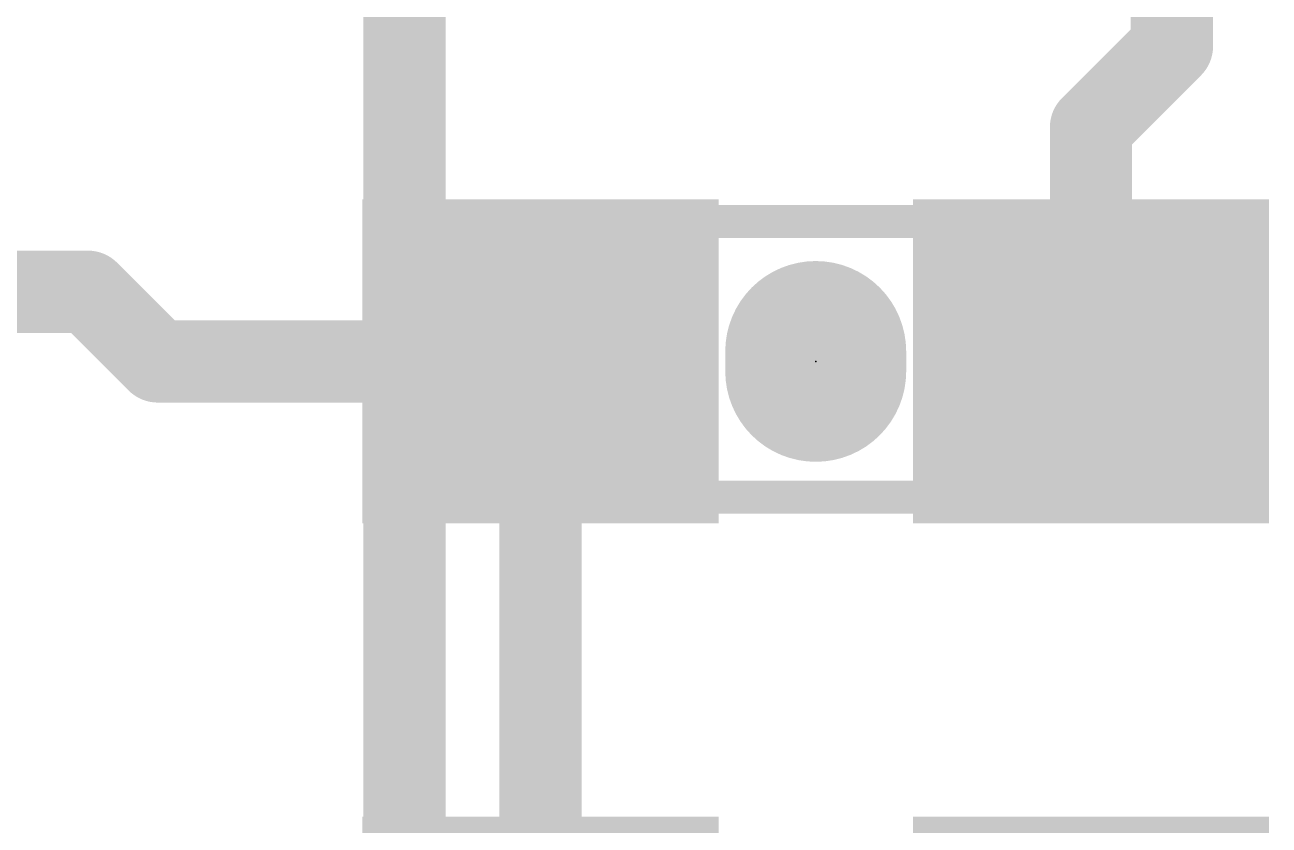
# Model space of a CAD drawing. Extents: x -57.1 to 21.7, y -10.2 to 39.5.
# Drawn here: x 14.068 to 17.91, y 19.523 to 21.994 of the extents above; entities that cross this region are included whole.
import ezdxf

# ---------------------------------------------------------------- set-up
doc = ezdxf.new("R2010")
doc.units = 0
for name, color, linetype in [('1', 12, 'CONTINUOUS'), ('16', 132, 'CONTINUOUS'), ('21', 53, 'CONTINUOUS'), ('23', 53, 'CONTINUOUS'), ('51', 53, 'CONTINUOUS')]:
    doc.layers.add(name, color=color, linetype=linetype)

# ---------------------------------------------------------------- blocks, each defined once
blk = doc.blocks.new('RECT')
blk.add_solid([(-0.5, -0.5), (0.5, -0.5), (-0.5, 0.5), (0.5, 0.5)])

msp = doc.modelspace()

# ---------------------------------------------------------------- linework, layer by layer
at = {"layer": '1', "const_width": 0.254}
for points in [[(17.61, 22.545), (17.61, 21.928)], [(17.36, 21.678), (17.61, 21.928)], [(17.36, 20.955), (17.36, 21.678)], [(13.335, 21.17), (14.263, 21.17)], [(14.263, 21.17), (14.478, 20.955)], [(17.36, 20.916), (17.61, 21.166)], [(14.478, 20.955), (15.66, 20.955)], [(15.66, 20.955), (15.66, 19.05)], [(17.36, 20.955), (17.36, 20.916)]]:
    msp.add_lwpolyline(points, dxfattribs=at)
at = {"layer": '1', "const_width": 0.127}
for points in [[(17.6549, 21.8831, 1), (17.5651, 21.9729)], [(17.5465, 21.928, 1), (17.6735, 21.928)], [(17.4235, 21.678, 1), (17.2965, 21.678)], [(17.3151, 21.7229, 1), (17.4049, 21.6331)], [(14.3079, 21.2149, 1), (14.2181, 21.1251)], [(14.263, 21.1065, 1), (14.263, 21.2335)], [(17.6549, 21.1211, 1), (17.5651, 21.2109)], [(14.478, 21.0185, 1), (14.478, 20.8915)], [(14.4331, 20.9101, 1), (14.5229, 20.9999)], [(15.7235, 20.955, 1), (15.5965, 20.955)], [(15.66, 20.8915, 1), (15.66, 21.0185)], [(17.4235, 20.955, 1), (17.2965, 20.955)], [(17.3151, 20.9609, 1), (17.4049, 20.8711)], [(17.2965, 20.955, 1), (17.4235, 20.955)], [(17.2965, 20.916, 1), (17.4235, 20.916)]]:
    msp.add_lwpolyline(points, format="xyb", dxfattribs=at)
at = {"layer": '16', "const_width": 0.254}
msp.add_lwpolyline([(15.24, 24.892), (15.24, 15.24)], dxfattribs=at)
at = {"layer": '21', "const_width": 0.5588}
msp.add_lwpolyline([(16.51, 20.9855), (16.51, 20.9245)], dxfattribs=at)
at = {"layer": '21', "const_width": 0.2794}
for points in [[(16.6497, 20.9855, 1), (16.3703, 20.9855)], [(16.3703, 20.9245, 1), (16.6497, 20.9245)]]:
    msp.add_lwpolyline(points, format="xyb", dxfattribs=at)
at = {"layer": '23'}
msp.add_point((16.51, 20.955), dxfattribs=at)
at = {"layer": '51', "const_width": 0.1016}
for points in [[(16.154, 21.387), (16.866, 21.387)], [(16.154, 20.536), (16.866, 20.536)]]:
    msp.add_lwpolyline(points, dxfattribs=at)
at = {"layer": '51', "const_width": 0.0508}
for points in [[(16.154, 21.4124, 1), (16.154, 21.3616)], [(16.866, 21.3616, 1), (16.866, 21.4124)], [(16.154, 20.5614, 1), (16.154, 20.5106)], [(16.866, 20.5106, 1), (16.866, 20.5614)]]:
    msp.add_lwpolyline(points, format="xyb", dxfattribs=at)

# ---------------------------------------------------------------- block references
at = {"layer": '1', "xscale": 1.1}
for p in [(15.66, 20.955), (17.36, 20.955)]:
    msp.add_blockref('RECT', p, dxfattribs=at)
at = {"layer": '1', "xscale": 1.1, "rotation": 180}
for p in [(15.66, 19.05), (17.36, 19.05)]:
    msp.add_blockref('RECT', p, dxfattribs=at)
at = {"layer": '51', "xscale": 0.5001, "yscale": 0.95}
for p in [(15.9219, 20.9601), (17.0903, 20.9601)]:
    msp.add_blockref('RECT', p, dxfattribs=at)

doc.saveas('drawing.dxf')
